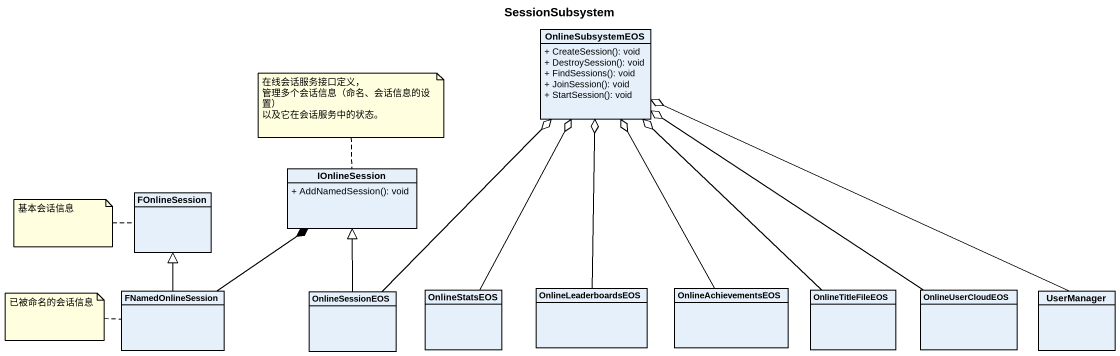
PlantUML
@startuml
title SessionSubsystem
hide circle
hide empty members
skinparam classAttributeIconSize 0
class OnlineSubsystemEOS {
  + CreateSession(): void
  + DestroySession(): void
  + FindSessions(): void
  + JoinSession(): void
  + StartSession(): void
}
class IOnlineSession {
  + AddNamedSession(): void
}
class FOnlineSession
class FNamedOnlineSession
class OnlineSessionEOS
class OnlineStatsEOS
class OnlineLeaderboardsEOS
class OnlineAchievementsEOS
class OnlineTitleFileEOS
class OnlineUserCloudEOS
class UserManager
FNamedOnlineSession -up-* IOnlineSession
FNamedOnlineSession -up-|> FOnlineSession
OnlineSessionEOS -up-o OnlineSubsystemEOS
OnlineSessionEOS -up-|> IOnlineSession
OnlineStatsEOS -up-o OnlineSubsystemEOS
OnlineLeaderboardsEOS -up-o OnlineSubsystemEOS
OnlineAchievementsEOS -up-o OnlineSubsystemEOS
OnlineTitleFileEOS -up-o OnlineSubsystemEOS
OnlineUserCloudEOS -up-o OnlineSubsystemEOS
UserManager -left-o OnlineSubsystemEOS
note top of IOnlineSession
  在线会话服务接口定义，
  管理多个会话信息（命名、会话信息的设置）
  以及它在会话服务中的状态。
end note
note left of FOnlineSession : 基本会话信息
note left of FNamedOnlineSession : 已被命名的会话信息
@enduml
